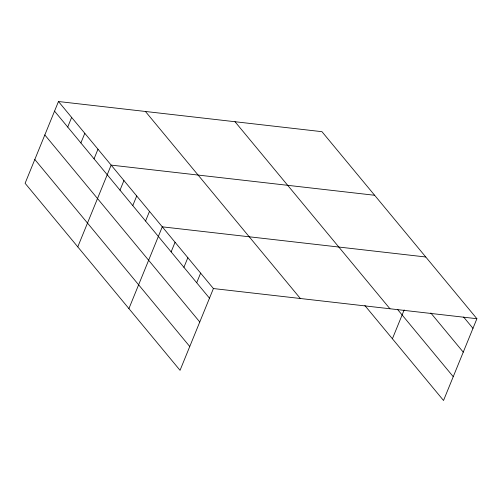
<?xml version="1.0" encoding="UTF-8"?>
<svg xmlns="http://www.w3.org/2000/svg" width="502" height="502" viewBox="0 0 502 502"><rect width="100%" height="100%" fill="white"/><g stroke="black" fill="none" stroke-linecap="round" stroke-linejoin="round"><path stroke-width="0.75" d="M58.47 101.517L25.1 183.286L180.042 370.319L213.413 288.55L58.47 101.517L321.958 131.681L476.9 318.714L443.53 400.483L364.866 305.53M67.714 127.037L71.642 117.412M80.885 142.938L84.807 133.312M94.05 158.833L97.978 149.213M77.779 246.877L111.149 165.108L374.636 195.272M120.003 190.164L123.931 180.538M132.785 205.594L136.713 195.968M145.567 221.024L149.496 211.398M128.914 308.598L162.278 226.829L425.771 256.993M171.132 251.885L175.06 242.259M183.92 267.315L187.848 257.689M196.702 282.745L200.631 273.119M392.401 338.762L404.179 309.903M213.413 288.55L476.9 318.714M463.628 317.063L472.972 328.339M430.81 312.978L463.258 352.147M397.691 309.615L453.243 376.676M235.005 121.722L389.947 308.761M145.423 111.469L300.359 298.508M54.542 111.143L209.485 298.175M44.829 134.95L199.765 321.983M34.814 159.479L189.756 346.512"/></g></svg>
